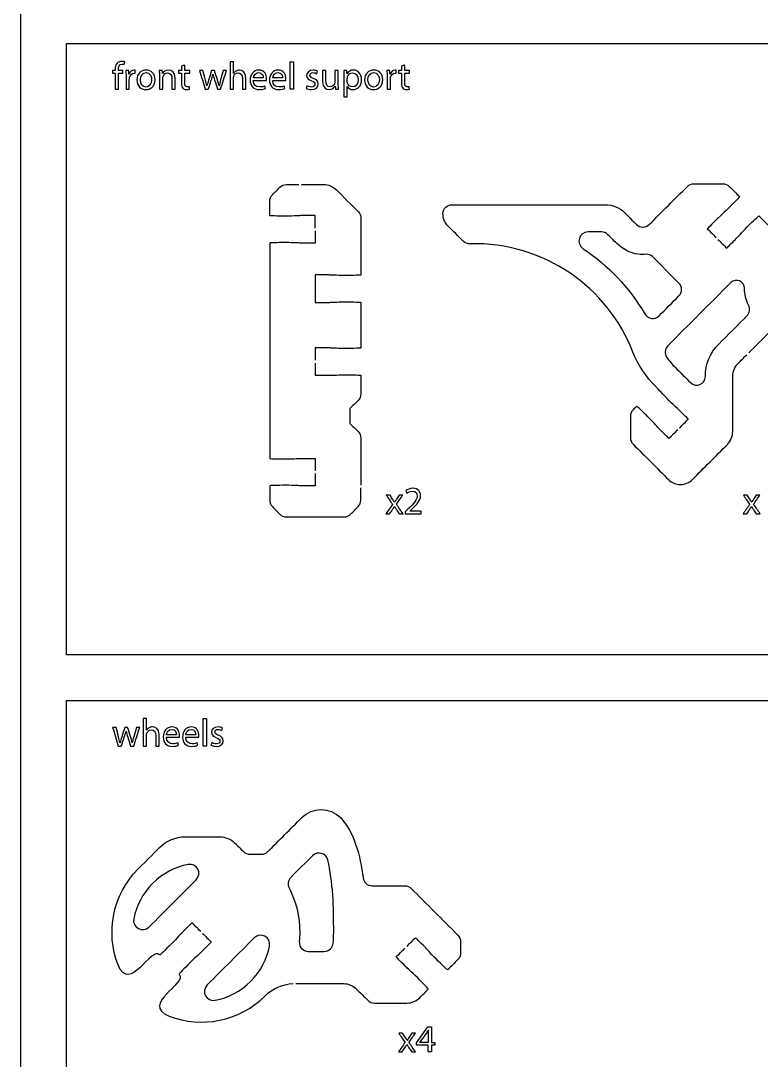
# Model space of a CAD drawing. Extents: x 0 to 375, y 150 to 450.
# Drawn here: x 0 to 81.2, y 224.3 to 338.3 of the extents above; entities that cross this region are included whole.
import ezdxf

# ---------------------------------------------------------------- set-up
doc = ezdxf.new("R2010")
doc.units = 0
doc.header["$MEASUREMENT"] = 0
doc.layers.add('DEFAULT', color=18, linetype='CONTINUOUS')

msp = doc.modelspace()

# ---------------------------------------------------------------- linework, layer by layer
at = {"layer": 'DEFAULT', "color": 116}
for points in [[(370, 150), (0, 150), (0, 450), (370, 450)], [(136.26, 268.77), (5, 268.77), (5, 335.79), (136.26, 335.79)], [(136.26, 155), (5, 155), (5, 263.77), (136.26, 263.77)]]:
    msp.add_lwpolyline(points, close=True, dxfattribs=at)
at = {"layer": 'DEFAULT', "color": 18}
for points in [[(29.55, 333.8), (29.92, 333.8), (29.92, 330.79), (29.55, 330.79)], [(20.02, 261.78), (20.39, 261.78), (20.39, 258.77), (20.02, 258.77)], [(44.71, 225.23), (44.71, 225.98), (43.43, 225.98), (43.43, 226.22), (44.66, 227.98), (45.06, 227.98), (45.06, 226.27), (45.44, 226.27), (45.44, 225.98), (45.06, 225.98), (45.06, 225.23)]]:
    msp.add_lwpolyline(points, close=True, dxfattribs=at)
for points, knots in [([(10.35, 330.79), (10.35, 331.38), (10.35, 331.97), (10.35, 332.56), (10.25, 332.56), (10.16, 332.56), (10.06, 332.56), (10.06, 332.65), (10.06, 332.75), (10.06, 332.84), (10.16, 332.84), (10.25, 332.84), (10.35, 332.84), (10.35, 332.87), (10.35, 332.91), (10.35, 332.94), (10.35, 333.23), (10.41, 333.49), (10.58, 333.65), (10.72, 333.79), (10.91, 333.84), (11.08, 333.84), (11.21, 333.84), (11.33, 333.81), (11.4, 333.78), (11.38, 333.69), (11.37, 333.59), (11.35, 333.5), (11.29, 333.52), (11.22, 333.54), (11.11, 333.54), (10.8, 333.54), (10.72, 333.26), (10.72, 332.95), (10.72, 332.91), (10.72, 332.88), (10.72, 332.84), (10.88, 332.84), (11.05, 332.84), (11.21, 332.84), (11.21, 332.75), (11.21, 332.65), (11.21, 332.56), (11.05, 332.56), (10.88, 332.56), (10.72, 332.56), (10.72, 331.97), (10.72, 331.38), (10.72, 330.79), (10.59, 330.79), (10.47, 330.79), (10.35, 330.79)], [1.044, 1.044, 1.044, 1.044, 6.045, 6.045, 6.045, 6.86, 6.86, 6.86, 7.664, 7.664, 7.664, 8.479, 8.479, 8.479, 8.755, 8.755, 8.755, 9.755, 9.755, 9.755, 10.755, 10.755, 10.755, 11.755, 11.755, 11.755, 12.58245, 12.58245, 12.58245, 13.58245, 13.58245, 13.58245, 14.58245, 14.58245, 14.58245, 14.89345, 14.89345, 14.89345, 16.29545, 16.29545, 16.29545, 17.09945, 17.09945, 17.09945, 18.50145, 18.50145, 18.50145, 23.50245, 23.50245, 23.50245, 24.54645, 24.54645, 24.54645, 24.54645]), ([(11.55, 332.2), (11.55, 332.44), (11.54, 332.65), (11.53, 332.84), (11.64, 332.84), (11.75, 332.84), (11.85, 332.84), (11.86, 332.71), (11.86, 332.57), (11.87, 332.44), (11.87, 332.44), (11.88, 332.44), (11.88, 332.44), (11.98, 332.71), (12.2, 332.89), (12.45, 332.89), (12.49, 332.89), (12.52, 332.88), (12.56, 332.87), (12.56, 332.76), (12.56, 332.64), (12.56, 332.52), (12.52, 332.53), (12.48, 332.54), (12.43, 332.54), (12.17, 332.54), (11.98, 332.34), (11.93, 332.06), (11.92, 332.01), (11.91, 331.95), (11.91, 331.88), (11.91, 331.52), (11.91, 331.16), (11.91, 330.79), (11.79, 330.79), (11.67, 330.79), (11.55, 330.79), (11.55, 331.26), (11.55, 331.73), (11.55, 332.2)], [3.994, 3.994, 3.994, 3.994, 4.994, 4.994, 4.994, 5.918, 5.918, 5.918, 7.057569, 7.057569, 7.057569, 7.105569, 7.105569, 7.105569, 8.105569, 8.105569, 8.105569, 9.105569, 9.105569, 9.105569, 10.100569, 10.100569, 10.100569, 11.100569, 11.100569, 11.100569, 12.100569, 12.100569, 12.100569, 13.100569, 13.100569, 13.100569, 16.195569, 16.195569, 16.195569, 17.238569, 17.238569, 17.238569, 21.232569, 21.232569, 21.232569, 21.232569]), ([(14.74, 331.83), (14.74, 331.08), (14.22, 330.75), (13.72, 330.75), (13.17, 330.75), (12.74, 331.15), (12.74, 331.8), (12.74, 332.49), (13.19, 332.89), (13.75, 332.89), (14.34, 332.89), (14.74, 332.46), (14.74, 331.83)], [1, 1, 1, 1, 2, 2, 2, 3, 3, 3, 4, 4, 4, 5, 5, 5, 5]), ([(15.21, 332.29), (15.21, 332.5), (15.21, 332.67), (15.19, 332.84), (15.3, 332.84), (15.41, 332.84), (15.52, 332.84), (15.53, 332.73), (15.54, 332.61), (15.55, 332.5), (15.66, 332.7), (15.89, 332.89), (16.23, 332.89), (16.51, 332.89), (16.95, 332.72), (16.95, 332.02), (16.95, 331.61), (16.95, 331.2), (16.95, 330.79), (16.83, 330.79), (16.71, 330.79), (16.58, 330.79), (16.58, 331.19), (16.58, 331.58), (16.58, 331.97), (16.58, 332.3), (16.46, 332.58), (16.11, 332.58), (15.86, 332.58), (15.67, 332.4), (15.61, 332.2), (15.59, 332.15), (15.58, 332.09), (15.58, 332.02), (15.58, 331.61), (15.58, 331.2), (15.58, 330.79), (15.46, 330.79), (15.34, 330.79), (15.21, 330.79), (15.21, 331.29), (15.21, 331.79), (15.21, 332.29)], [4.233, 4.233, 4.233, 4.233, 5.233, 5.233, 5.233, 6.169, 6.169, 6.169, 7.153875, 7.153875, 7.153875, 8.153875, 8.153875, 8.153875, 9.153875, 9.153875, 9.153875, 12.618875, 12.618875, 12.618875, 13.672875, 13.672875, 13.672875, 17.017875, 17.017875, 17.017875, 18.017875, 18.017875, 18.017875, 19.017875, 19.017875, 19.017875, 20.017875, 20.017875, 20.017875, 23.507875, 23.507875, 23.507875, 24.562875, 24.562875, 24.562875, 28.795875, 28.795875, 28.795875, 28.795875]), ([(17.99, 333.43), (17.99, 333.23), (17.99, 333.04), (17.99, 332.84), (18.17, 332.84), (18.35, 332.84), (18.53, 332.84), (18.53, 332.75), (18.53, 332.65), (18.53, 332.56), (18.35, 332.56), (18.17, 332.56), (17.99, 332.56), (17.99, 332.19), (17.99, 331.82), (17.99, 331.45), (17.99, 331.2), (18.06, 331.05), (18.27, 331.05), (18.37, 331.05), (18.44, 331.07), (18.49, 331.08), (18.49, 330.99), (18.5, 330.89), (18.5, 330.8), (18.43, 330.77), (18.32, 330.75), (18.17, 330.75), (18, 330.75), (17.86, 330.81), (17.77, 330.91), (17.67, 331.02), (17.63, 331.2), (17.63, 331.44), (17.63, 331.81), (17.63, 332.18), (17.63, 332.56), (17.52, 332.56), (17.42, 332.56), (17.31, 332.56), (17.31, 332.65), (17.31, 332.75), (17.31, 332.84), (17.42, 332.84), (17.52, 332.84), (17.63, 332.84), (17.63, 333), (17.63, 333.17), (17.63, 333.33), (17.75, 333.36), (17.87, 333.4), (17.99, 333.43)], [1.067045, 1.067045, 1.067045, 1.067045, 2.734045, 2.734045, 2.734045, 4.246045, 4.246045, 4.246045, 5.050045, 5.050045, 5.050045, 6.562045, 6.562045, 6.562045, 9.692045, 9.692045, 9.692045, 10.692045, 10.692045, 10.692045, 11.692045, 11.692045, 11.692045, 12.4845, 12.4845, 12.4845, 13.4845, 13.4845, 13.4845, 14.4845, 14.4845, 14.4845, 15.4845, 15.4845, 15.4845, 18.6505, 18.6505, 18.6505, 19.5505, 19.5505, 19.5505, 20.3545, 20.3545, 20.3545, 21.2545, 21.2545, 21.2545, 22.6465, 22.6465, 22.6465, 23.713546, 23.713546, 23.713546, 23.713546]), ([(19.99, 332.84), (20.08, 332.49), (20.17, 332.15), (20.26, 331.8), (20.32, 331.57), (20.38, 331.36), (20.41, 331.15), (20.42, 331.15), (20.42, 331.15), (20.43, 331.15), (20.47, 331.36), (20.54, 331.58), (20.61, 331.8), (20.72, 332.14), (20.83, 332.49), (20.94, 332.84), (21.05, 332.84), (21.15, 332.84), (21.26, 332.84), (21.36, 332.5), (21.47, 332.16), (21.57, 331.82), (21.65, 331.57), (21.71, 331.36), (21.75, 331.15), (21.76, 331.15), (21.76, 331.15), (21.77, 331.15), (21.8, 331.36), (21.86, 331.57), (21.92, 331.81), (22.02, 332.16), (22.12, 332.5), (22.22, 332.84), (22.34, 332.84), (22.46, 332.84), (22.58, 332.84), (22.36, 332.16), (22.14, 331.48), (21.92, 330.79), (21.81, 330.79), (21.7, 330.79), (21.59, 330.79), (21.48, 331.12), (21.38, 331.44), (21.27, 331.77), (21.2, 332), (21.14, 332.2), (21.08, 332.44), (21.03, 332.2), (20.97, 331.99), (20.9, 331.77), (20.79, 331.44), (20.68, 331.12), (20.57, 330.79), (20.45, 330.79), (20.34, 330.79), (20.23, 330.79), (20.02, 331.48), (19.82, 332.16), (19.61, 332.84), (19.74, 332.84), (19.86, 332.84), (19.99, 332.84)], [0, 0, 0, 0, 3.048331, 3.048331, 3.048331, 4.048331, 4.048331, 4.048331, 4.084331, 4.084331, 4.084331, 5.084331, 5.084331, 5.084331, 8.194339, 8.194339, 8.194339, 9.081339, 9.081339, 9.081339, 12.119695, 12.119695, 12.119695, 13.119695, 13.119695, 13.119695, 13.154695, 13.154695, 13.154695, 14.154695, 14.154695, 14.154695, 17.184048, 17.184048, 17.184048, 18.228048, 18.228048, 18.228048, 24.327425, 24.327425, 24.327425, 25.287425, 25.287425, 25.287425, 28.196624, 28.196624, 28.196624, 29.220624, 29.220624, 29.220624, 30.220624, 30.220624, 30.220624, 33.133751, 33.133751, 33.133751, 34.093751, 34.093751, 34.093751, 40.157085, 40.157085, 40.157085, 41.236085, 41.236085, 41.236085, 41.236085]), ([(22.96, 333.8), (23.08, 333.8), (23.21, 333.8), (23.33, 333.8), (23.33, 333.37), (23.33, 332.95), (23.34, 332.52), (23.4, 332.63), (23.49, 332.72), (23.61, 332.78), (23.72, 332.84), (23.85, 332.89), (23.99, 332.89), (24.26, 332.89), (24.7, 332.72), (24.7, 332.01), (24.7, 331.61), (24.7, 331.2), (24.7, 330.79), (24.58, 330.79), (24.45, 330.79), (24.33, 330.79), (24.33, 331.18), (24.33, 331.58), (24.33, 331.97), (24.33, 332.3), (24.21, 332.58), (23.85, 332.58), (23.61, 332.58), (23.42, 332.41), (23.36, 332.21), (23.33, 332.16), (23.33, 332.1), (23.33, 332.03), (23.33, 331.62), (23.33, 331.2), (23.33, 330.79), (23.21, 330.79), (23.08, 330.79), (22.96, 330.79), (22.96, 331.79), (22.96, 332.8), (22.96, 333.8)], [8.516, 8.516, 8.516, 8.516, 9.571, 9.571, 9.571, 13.217, 13.217, 13.217, 14.217, 14.217, 14.217, 15.217, 15.217, 15.217, 16.217, 16.217, 16.217, 19.671, 19.671, 19.671, 20.725, 20.725, 20.725, 24.059, 24.059, 24.059, 25.059, 25.059, 25.059, 26.059, 26.059, 26.059, 27.059, 27.059, 27.059, 30.561, 30.561, 30.561, 31.616, 31.616, 31.616, 40.132, 40.132, 40.132, 40.132]), ([(25.51, 331.75), (25.52, 331.25), (25.84, 331.04), (26.22, 331.04), (26.48, 331.04), (26.64, 331.08), (26.78, 331.14), (26.81, 331.05), (26.83, 330.97), (26.85, 330.88), (26.72, 330.82), (26.49, 330.75), (26.17, 330.75), (25.54, 330.75), (25.16, 331.17), (25.16, 331.78), (25.16, 332.4), (25.52, 332.89), (26.12, 332.89), (26.79, 332.89), (26.97, 332.3), (26.97, 331.92), (26.97, 331.85), (26.96, 331.79), (26.95, 331.75), (26.47, 331.75), (25.99, 331.75), (25.51, 331.75)], [4.078, 4.078, 4.078, 4.078, 5.078, 5.078, 5.078, 6.078, 6.078, 6.078, 6.85416, 6.85416, 6.85416, 7.85416, 7.85416, 7.85416, 8.85416, 8.85416, 8.85416, 9.85416, 9.85416, 9.85416, 10.85416, 10.85416, 10.85416, 11.85416, 11.85416, 11.85416, 15.93216, 15.93216, 15.93216, 15.93216]), ([(27.64, 331.75), (27.64, 331.25), (27.97, 331.04), (28.34, 331.04), (28.6, 331.04), (28.77, 331.08), (28.91, 331.14), (28.93, 331.05), (28.95, 330.97), (28.97, 330.88), (28.84, 330.82), (28.61, 330.75), (28.29, 330.75), (27.66, 330.75), (27.28, 331.17), (27.28, 331.78), (27.28, 332.4), (27.64, 332.89), (28.24, 332.89), (28.91, 332.89), (29.09, 332.3), (29.09, 331.92), (29.09, 331.85), (29.08, 331.79), (29.07, 331.75), (28.59, 331.75), (28.11, 331.75), (27.64, 331.75)], [4.078, 4.078, 4.078, 4.078, 5.078, 5.078, 5.078, 6.078, 6.078, 6.078, 6.85416, 6.85416, 6.85416, 7.85416, 7.85416, 7.85416, 8.85416, 8.85416, 8.85416, 9.85416, 9.85416, 9.85416, 10.85416, 10.85416, 10.85416, 11.85416, 11.85416, 11.85416, 15.93216, 15.93216, 15.93216, 15.93216]), ([(31.39, 331.17), (31.5, 331.1), (31.7, 331.03), (31.89, 331.03), (32.16, 331.03), (32.28, 331.16), (32.28, 331.33), (32.28, 331.51), (32.18, 331.61), (31.9, 331.71), (31.53, 331.84), (31.36, 332.04), (31.36, 332.29), (31.36, 332.62), (31.63, 332.89), (32.07, 332.89), (32.28, 332.89), (32.46, 332.83), (32.57, 332.76), (32.54, 332.67), (32.51, 332.58), (32.48, 332.49), (32.4, 332.54), (32.25, 332.61), (32.06, 332.61), (31.84, 332.61), (31.72, 332.48), (31.72, 332.33), (31.72, 332.16), (31.84, 332.08), (32.11, 331.98), (32.46, 331.85), (32.64, 331.67), (32.64, 331.36), (32.64, 331), (32.36, 330.75), (31.88, 330.75), (31.65, 330.75), (31.45, 330.81), (31.3, 330.89), (31.33, 330.98), (31.36, 331.08), (31.39, 331.17)], [0.846234, 0.846234, 0.846234, 0.846234, 1.846234, 1.846234, 1.846234, 2.846234, 2.846234, 2.846234, 3.846234, 3.846234, 3.846234, 4.846234, 4.846234, 4.846234, 5.846234, 5.846234, 5.846234, 6.846234, 6.846234, 6.846234, 7.658342, 7.658342, 7.658342, 8.658342, 8.658342, 8.658342, 9.658342, 9.658342, 9.658342, 10.658342, 10.658342, 10.658342, 11.658342, 11.658342, 11.658342, 12.658342, 12.658342, 12.658342, 13.658342, 13.658342, 13.658342, 14.504576, 14.504576, 14.504576, 14.504576]), ([(34.84, 331.35), (34.84, 331.14), (34.84, 330.95), (34.85, 330.79), (34.74, 330.79), (34.63, 330.79), (34.52, 330.79), (34.52, 330.9), (34.51, 331.02), (34.49, 331.13), (34.4, 330.96), (34.18, 330.75), (33.82, 330.75), (33.49, 330.75), (33.11, 330.92), (33.11, 331.64), (33.11, 332.04), (33.11, 332.44), (33.11, 332.84), (33.23, 332.84), (33.36, 332.84), (33.48, 332.84), (33.48, 332.46), (33.48, 332.08), (33.48, 331.71), (33.48, 331.32), (33.6, 331.05), (33.94, 331.05), (34.19, 331.05), (34.36, 331.23), (34.43, 331.39), (34.45, 331.45), (34.46, 331.52), (34.46, 331.58), (34.46, 332), (34.46, 332.42), (34.46, 332.84), (34.59, 332.84), (34.71, 332.84), (34.84, 332.84), (34.84, 332.34), (34.84, 331.85), (34.84, 331.35)], [4.222, 4.222, 4.222, 4.222, 5.222, 5.222, 5.222, 6.158, 6.158, 6.158, 7.130899, 7.130899, 7.130899, 8.130899, 8.130899, 8.130899, 9.130899, 9.130899, 9.130899, 12.524899, 12.524899, 12.524899, 13.579899, 13.579899, 13.579899, 16.793899, 16.793899, 16.793899, 17.793899, 17.793899, 17.793899, 18.793899, 18.793899, 18.793899, 19.793899, 19.793899, 19.793899, 23.355899, 23.355899, 23.355899, 24.410899, 24.410899, 24.410899, 28.632899, 28.632899, 28.632899, 28.632899]), ([(35.45, 332.17), (35.45, 332.43), (35.45, 332.65), (35.44, 332.84), (35.55, 332.84), (35.66, 332.84), (35.77, 332.84), (35.78, 332.72), (35.78, 332.61), (35.8, 332.49), (35.95, 332.74), (36.19, 332.89), (36.53, 332.89), (37.02, 332.89), (37.39, 332.47), (37.39, 331.85), (37.39, 331.11), (36.94, 330.75), (36.46, 330.75), (36.19, 330.75), (35.95, 330.86), (35.82, 331.07), (35.82, 330.7), (35.82, 330.33), (35.82, 329.96), (35.7, 329.96), (35.58, 329.96), (35.45, 329.96), (35.45, 330.69), (35.45, 331.43), (35.45, 332.17)], [6.285, 6.285, 6.285, 6.285, 7.285, 7.285, 7.285, 8.233, 8.233, 8.233, 9.253157, 9.253157, 9.253157, 10.253157, 10.253157, 10.253157, 11.253157, 11.253157, 11.253157, 12.253157, 12.253157, 12.253157, 13.277157, 13.277157, 13.277157, 16.431157, 16.431157, 16.431157, 17.474157, 17.474157, 17.474157, 23.759157, 23.759157, 23.759157, 23.759157]), ([(39.72, 331.83), (39.72, 331.08), (39.19, 330.75), (38.7, 330.75), (38.14, 330.75), (37.72, 331.15), (37.72, 331.8), (37.72, 332.49), (38.16, 332.89), (38.73, 332.89), (39.32, 332.89), (39.72, 332.46), (39.72, 331.83)], [1, 1, 1, 1, 2, 2, 2, 3, 3, 3, 4, 4, 4, 5, 5, 5, 5]), ([(40.19, 332.2), (40.19, 332.44), (40.18, 332.65), (40.17, 332.84), (40.28, 332.84), (40.39, 332.84), (40.5, 332.84), (40.5, 332.71), (40.5, 332.57), (40.51, 332.44), (40.51, 332.44), (40.52, 332.44), (40.53, 332.44), (40.62, 332.71), (40.84, 332.89), (41.09, 332.89), (41.13, 332.89), (41.16, 332.88), (41.2, 332.87), (41.2, 332.76), (41.2, 332.64), (41.2, 332.52), (41.16, 332.53), (41.12, 332.54), (41.07, 332.54), (40.81, 332.54), (40.62, 332.34), (40.57, 332.06), (40.56, 332.01), (40.56, 331.95), (40.56, 331.88), (40.56, 331.52), (40.56, 331.16), (40.56, 330.79), (40.43, 330.79), (40.31, 330.79), (40.19, 330.79), (40.19, 331.26), (40.19, 331.73), (40.19, 332.2)], [3.994, 3.994, 3.994, 3.994, 4.994, 4.994, 4.994, 5.918, 5.918, 5.918, 7.057569, 7.057569, 7.057569, 7.105569, 7.105569, 7.105569, 8.105569, 8.105569, 8.105569, 9.105569, 9.105569, 9.105569, 10.100569, 10.100569, 10.100569, 11.100569, 11.100569, 11.100569, 12.100569, 12.100569, 12.100569, 13.100569, 13.100569, 13.100569, 16.195569, 16.195569, 16.195569, 17.238569, 17.238569, 17.238569, 21.232569, 21.232569, 21.232569, 21.232569]), ([(42.12, 333.43), (42.12, 333.23), (42.12, 333.04), (42.12, 332.84), (42.3, 332.84), (42.48, 332.84), (42.65, 332.84), (42.65, 332.75), (42.65, 332.65), (42.65, 332.56), (42.48, 332.56), (42.3, 332.56), (42.12, 332.56), (42.12, 332.19), (42.12, 331.82), (42.12, 331.45), (42.12, 331.2), (42.19, 331.05), (42.4, 331.05), (42.5, 331.05), (42.57, 331.07), (42.62, 331.08), (42.62, 330.99), (42.63, 330.89), (42.63, 330.8), (42.56, 330.77), (42.45, 330.75), (42.3, 330.75), (42.13, 330.75), (41.99, 330.81), (41.9, 330.91), (41.8, 331.02), (41.76, 331.2), (41.76, 331.44), (41.76, 331.81), (41.76, 332.18), (41.76, 332.56), (41.65, 332.56), (41.55, 332.56), (41.44, 332.56), (41.44, 332.65), (41.44, 332.75), (41.44, 332.84), (41.55, 332.84), (41.65, 332.84), (41.76, 332.84), (41.76, 333), (41.76, 333.17), (41.76, 333.33), (41.88, 333.36), (42, 333.4), (42.12, 333.43)], [1.067045, 1.067045, 1.067045, 1.067045, 2.734045, 2.734045, 2.734045, 4.246045, 4.246045, 4.246045, 5.050045, 5.050045, 5.050045, 6.562045, 6.562045, 6.562045, 9.692045, 9.692045, 9.692045, 10.692045, 10.692045, 10.692045, 11.692045, 11.692045, 11.692045, 12.4845, 12.4845, 12.4845, 13.4845, 13.4845, 13.4845, 14.4845, 14.4845, 14.4845, 15.4845, 15.4845, 15.4845, 18.6505, 18.6505, 18.6505, 19.5505, 19.5505, 19.5505, 20.3545, 20.3545, 20.3545, 21.2545, 21.2545, 21.2545, 22.6465, 22.6465, 22.6465, 23.713546, 23.713546, 23.713546, 23.713546]), ([(13.12, 331.81), (13.12, 331.36), (13.37, 331.03), (13.74, 331.03), (14.09, 331.03), (14.36, 331.36), (14.36, 331.82), (14.36, 332.17), (14.19, 332.61), (13.75, 332.61), (13.31, 332.61), (13.12, 332.2), (13.12, 331.81)], [0, 0, 0, 0, 1, 1, 1, 2, 2, 2, 3, 3, 3, 4, 4, 4, 4]), ([(26.61, 332.02), (26.61, 332.25), (26.51, 332.62), (26.09, 332.62), (25.71, 332.62), (25.55, 332.27), (25.52, 332.02), (25.88, 332.02), (26.24, 332.02), (26.61, 332.02)], [3.082, 3.082, 3.082, 3.082, 4.082, 4.082, 4.082, 5.082, 5.082, 5.082, 8.164, 8.164, 8.164, 8.164]), ([(28.73, 332.02), (28.73, 332.25), (28.63, 332.62), (28.21, 332.62), (27.83, 332.62), (27.67, 332.27), (27.64, 332.02), (28, 332.02), (28.36, 332.02), (28.73, 332.02)], [3.082, 3.082, 3.082, 3.082, 4.082, 4.082, 4.082, 5.082, 5.082, 5.082, 8.164, 8.164, 8.164, 8.164]), ([(35.82, 331.63), (35.82, 331.57), (35.83, 331.52), (35.84, 331.47), (35.91, 331.22), (36.13, 331.04), (36.4, 331.04), (36.79, 331.04), (37.02, 331.36), (37.02, 331.83), (37.02, 332.24), (36.8, 332.59), (36.41, 332.59), (36.16, 332.59), (35.92, 332.41), (35.85, 332.13), (35.84, 332.08), (35.82, 332.03), (35.82, 331.98), (35.82, 331.86), (35.82, 331.74), (35.82, 331.63)], [0.996, 0.996, 0.996, 0.996, 1.996, 1.996, 1.996, 2.996, 2.996, 2.996, 3.996, 3.996, 3.996, 4.996, 4.996, 4.996, 5.996, 5.996, 5.996, 6.996, 6.996, 6.996, 7.992, 7.992, 7.992, 7.992]), ([(38.09, 331.81), (38.09, 331.36), (38.35, 331.03), (38.71, 331.03), (39.07, 331.03), (39.34, 331.36), (39.34, 331.82), (39.34, 332.17), (39.16, 332.61), (38.72, 332.61), (38.28, 332.61), (38.09, 332.2), (38.09, 331.81)], [0, 0, 0, 0, 1, 1, 1, 2, 2, 2, 3, 3, 3, 4, 4, 4, 4]), ([(40.51, 286.28), (40.61, 286.13), (40.7, 285.98), (40.8, 285.84), (40.88, 285.72), (40.94, 285.62), (41.01, 285.5), (41.01, 285.5), (41.02, 285.5), (41.02, 285.5), (41.09, 285.63), (41.16, 285.73), (41.22, 285.84), (41.32, 285.99), (41.42, 286.13), (41.51, 286.28), (41.65, 286.28), (41.78, 286.28), (41.91, 286.28), (41.68, 285.95), (41.45, 285.62), (41.22, 285.29), (41.46, 284.93), (41.7, 284.58), (41.94, 284.23), (41.79, 284.23), (41.65, 284.23), (41.51, 284.23), (41.41, 284.38), (41.31, 284.54), (41.21, 284.69), (41.13, 284.81), (41.06, 284.92), (40.98, 285.05), (40.92, 284.92), (40.84, 284.81), (40.77, 284.69), (40.67, 284.54), (40.57, 284.38), (40.47, 284.23), (40.34, 284.23), (40.2, 284.23), (40.06, 284.23), (40.3, 284.58), (40.55, 284.93), (40.79, 285.27), (40.56, 285.61), (40.33, 285.94), (40.1, 286.28), (40.23, 286.28), (40.37, 286.28), (40.51, 286.28)], [0, 0, 0, 0, 1.496308, 1.496308, 1.496308, 2.496308, 2.496308, 2.496308, 2.532308, 2.532308, 2.532308, 3.532308, 3.532308, 3.532308, 5.012538, 5.012538, 5.012538, 6.150538, 6.150538, 6.150538, 9.58363, 9.58363, 9.58363, 13.210133, 13.210133, 13.210133, 14.409133, 14.409133, 14.409133, 15.970148, 15.970148, 15.970148, 16.993148, 16.993148, 16.993148, 17.993148, 17.993148, 17.993148, 19.546566, 19.546566, 19.546566, 20.710566, 20.710566, 20.710566, 24.321014, 24.321014, 24.321014, 27.777321, 27.777321, 27.777321, 28.952321, 28.952321, 28.952321, 28.952321]), ([(42.18, 284.23), (42.18, 284.31), (42.18, 284.38), (42.18, 284.46), (42.28, 284.55), (42.37, 284.65), (42.47, 284.74), (43.17, 285.41), (43.49, 285.77), (43.49, 286.18), (43.49, 286.46), (43.36, 286.72), (42.95, 286.72), (42.7, 286.72), (42.49, 286.59), (42.36, 286.48), (42.32, 286.57), (42.28, 286.66), (42.25, 286.75), (42.44, 286.91), (42.71, 287.03), (43.02, 287.03), (43.62, 287.03), (43.87, 286.62), (43.87, 286.23), (43.87, 285.72), (43.5, 285.31), (42.92, 284.75), (42.84, 284.68), (42.77, 284.61), (42.7, 284.54), (43.11, 284.54), (43.52, 284.54), (43.93, 284.54), (43.93, 284.44), (43.93, 284.33), (43.93, 284.23), (43.35, 284.23), (42.76, 284.23), (42.18, 284.23)], [4.977, 4.977, 4.977, 4.977, 5.624, 5.624, 5.624, 6.777406, 6.777406, 6.777406, 7.777406, 7.777406, 7.777406, 8.777406, 8.777406, 8.777406, 9.777406, 9.777406, 9.777406, 10.592847, 10.592847, 10.592847, 11.592847, 11.592847, 11.592847, 12.592847, 12.592847, 12.592847, 13.592847, 13.592847, 13.592847, 14.466054, 14.466054, 14.466054, 17.968054, 17.968054, 17.968054, 18.843054, 18.843054, 18.843054, 23.820054, 23.820054, 23.820054, 23.820054]), ([(79.69, 286.28), (79.79, 286.13), (79.88, 285.98), (79.98, 285.84), (80.06, 285.72), (80.12, 285.62), (80.19, 285.5), (80.19, 285.5), (80.2, 285.5), (80.2, 285.5), (80.27, 285.63), (80.34, 285.73), (80.41, 285.84), (80.5, 285.99), (80.6, 286.13), (80.69, 286.28), (80.83, 286.28), (80.96, 286.28), (81.09, 286.28), (80.86, 285.95), (80.63, 285.62), (80.4, 285.29), (80.64, 284.93), (80.88, 284.58), (81.12, 284.23), (80.98, 284.23), (80.83, 284.23), (80.69, 284.23), (80.59, 284.38), (80.49, 284.54), (80.39, 284.69), (80.31, 284.81), (80.24, 284.92), (80.16, 285.05), (80.1, 284.92), (80.02, 284.81), (79.95, 284.69), (79.85, 284.54), (79.75, 284.38), (79.65, 284.23), (79.52, 284.23), (79.38, 284.23), (79.24, 284.23), (79.48, 284.58), (79.73, 284.93), (79.97, 285.27), (79.74, 285.61), (79.51, 285.94), (79.28, 286.28), (79.41, 286.28), (79.55, 286.28), (79.69, 286.28)], [0, 0, 0, 0, 1.496308, 1.496308, 1.496308, 2.496308, 2.496308, 2.496308, 2.532308, 2.532308, 2.532308, 3.532308, 3.532308, 3.532308, 5.012538, 5.012538, 5.012538, 6.150538, 6.150538, 6.150538, 9.58363, 9.58363, 9.58363, 13.210133, 13.210133, 13.210133, 14.409133, 14.409133, 14.409133, 15.970148, 15.970148, 15.970148, 16.993148, 16.993148, 16.993148, 17.993148, 17.993148, 17.993148, 19.546566, 19.546566, 19.546566, 20.710566, 20.710566, 20.710566, 24.321014, 24.321014, 24.321014, 27.777321, 27.777321, 27.777321, 28.952321, 28.952321, 28.952321, 28.952321]), ([(13.42, 261.78), (13.55, 261.78), (13.67, 261.78), (13.8, 261.78), (13.8, 261.35), (13.8, 260.93), (13.81, 260.5), (13.86, 260.61), (13.96, 260.7), (14.07, 260.76), (14.18, 260.83), (14.31, 260.87), (14.45, 260.87), (14.73, 260.87), (15.17, 260.7), (15.17, 259.99), (15.17, 259.59), (15.17, 259.18), (15.17, 258.77), (15.04, 258.77), (14.92, 258.77), (14.8, 258.77), (14.8, 259.17), (14.8, 259.56), (14.8, 259.95), (14.8, 260.28), (14.67, 260.56), (14.32, 260.56), (14.08, 260.56), (13.89, 260.39), (13.82, 260.19), (13.8, 260.14), (13.8, 260.08), (13.8, 260.01), (13.8, 259.6), (13.8, 259.18), (13.8, 258.77), (13.67, 258.77), (13.55, 258.77), (13.42, 258.77), (13.42, 259.77), (13.42, 260.78), (13.42, 261.78)], [8.516, 8.516, 8.516, 8.516, 9.571, 9.571, 9.571, 13.217, 13.217, 13.217, 14.217, 14.217, 14.217, 15.217, 15.217, 15.217, 16.217, 16.217, 16.217, 19.671, 19.671, 19.671, 20.725, 20.725, 20.725, 24.059, 24.059, 24.059, 25.059, 25.059, 25.059, 26.059, 26.059, 26.059, 27.059, 27.059, 27.059, 30.561, 30.561, 30.561, 31.616, 31.616, 31.616, 40.132, 40.132, 40.132, 40.132]), ([(10.46, 260.82), (10.55, 260.47), (10.64, 260.13), (10.73, 259.78), (10.79, 259.55), (10.84, 259.34), (10.88, 259.13), (10.88, 259.13), (10.89, 259.13), (10.89, 259.13), (10.94, 259.34), (11.01, 259.56), (11.07, 259.78), (11.19, 260.12), (11.3, 260.47), (11.41, 260.82), (11.51, 260.82), (11.62, 260.82), (11.72, 260.82), (11.83, 260.48), (11.93, 260.14), (12.04, 259.8), (12.12, 259.55), (12.17, 259.34), (12.22, 259.13), (12.23, 259.13), (12.23, 259.13), (12.23, 259.13), (12.27, 259.34), (12.32, 259.55), (12.39, 259.79), (12.49, 260.14), (12.59, 260.48), (12.68, 260.82), (12.81, 260.82), (12.93, 260.82), (13.05, 260.82), (12.83, 260.14), (12.61, 259.46), (12.39, 258.77), (12.28, 258.77), (12.16, 258.77), (12.05, 258.77), (11.95, 259.1), (11.84, 259.42), (11.74, 259.75), (11.67, 259.98), (11.61, 260.18), (11.55, 260.42), (11.5, 260.18), (11.43, 259.97), (11.36, 259.75), (11.25, 259.42), (11.14, 259.1), (11.03, 258.77), (10.92, 258.77), (10.81, 258.77), (10.69, 258.77), (10.49, 259.46), (10.28, 260.14), (10.08, 260.82), (10.2, 260.82), (10.33, 260.82), (10.46, 260.82)], [0, 0, 0, 0, 3.048331, 3.048331, 3.048331, 4.048331, 4.048331, 4.048331, 4.084331, 4.084331, 4.084331, 5.084331, 5.084331, 5.084331, 8.194339, 8.194339, 8.194339, 9.081339, 9.081339, 9.081339, 12.119695, 12.119695, 12.119695, 13.119695, 13.119695, 13.119695, 13.154695, 13.154695, 13.154695, 14.154695, 14.154695, 14.154695, 17.184048, 17.184048, 17.184048, 18.227048, 18.227048, 18.227048, 24.326119, 24.326119, 24.326119, 25.286119, 25.286119, 25.286119, 28.195317, 28.195317, 28.195317, 29.219317, 29.219317, 29.219317, 30.219317, 30.219317, 30.219317, 33.132444, 33.132444, 33.132444, 34.092444, 34.092444, 34.092444, 40.155778, 40.155778, 40.155778, 41.234778, 41.234778, 41.234778, 41.234778]), ([(15.98, 259.73), (15.99, 259.23), (16.31, 259.02), (16.68, 259.02), (16.95, 259.02), (17.11, 259.06), (17.25, 259.12), (17.27, 259.04), (17.29, 258.95), (17.31, 258.86), (17.18, 258.8), (16.96, 258.73), (16.63, 258.73), (16, 258.73), (15.63, 259.15), (15.63, 259.76), (15.63, 260.38), (15.99, 260.87), (16.59, 260.87), (17.26, 260.87), (17.43, 260.28), (17.43, 259.9), (17.43, 259.83), (17.42, 259.77), (17.42, 259.73), (16.94, 259.73), (16.46, 259.73), (15.98, 259.73)], [4.078, 4.078, 4.078, 4.078, 5.078, 5.078, 5.078, 6.078, 6.078, 6.078, 6.85416, 6.85416, 6.85416, 7.85416, 7.85416, 7.85416, 8.85416, 8.85416, 8.85416, 9.85416, 9.85416, 9.85416, 10.85416, 10.85416, 10.85416, 11.85416, 11.85416, 11.85416, 15.93216, 15.93216, 15.93216, 15.93216]), ([(17.07, 260), (17.08, 260.23), (16.98, 260.6), (16.56, 260.6), (16.18, 260.6), (16.02, 260.25), (15.99, 260), (16.35, 260), (16.71, 260), (17.07, 260)], [3.082, 3.082, 3.082, 3.082, 4.082, 4.082, 4.082, 5.082, 5.082, 5.082, 8.164, 8.164, 8.164, 8.164]), ([(18.1, 259.73), (18.11, 259.23), (18.43, 259.02), (18.8, 259.02), (19.07, 259.02), (19.23, 259.06), (19.37, 259.12), (19.39, 259.04), (19.41, 258.95), (19.44, 258.86), (19.3, 258.8), (19.08, 258.73), (18.75, 258.73), (18.12, 258.73), (17.75, 259.15), (17.75, 259.76), (17.75, 260.38), (18.11, 260.87), (18.71, 260.87), (19.38, 260.87), (19.55, 260.28), (19.55, 259.9), (19.55, 259.83), (19.55, 259.77), (19.54, 259.73), (19.06, 259.73), (18.58, 259.73), (18.1, 259.73)], [4.078, 4.078, 4.078, 4.078, 5.078, 5.078, 5.078, 6.078, 6.078, 6.078, 6.85416, 6.85416, 6.85416, 7.85416, 7.85416, 7.85416, 8.85416, 8.85416, 8.85416, 9.85416, 9.85416, 9.85416, 10.85416, 10.85416, 10.85416, 11.85416, 11.85416, 11.85416, 15.93216, 15.93216, 15.93216, 15.93216]), ([(19.19, 260), (19.2, 260.23), (19.1, 260.6), (18.68, 260.6), (18.3, 260.6), (18.14, 260.25), (18.11, 260), (18.47, 260), (18.83, 260), (19.19, 260)], [3.082, 3.082, 3.082, 3.082, 4.082, 4.082, 4.082, 5.082, 5.082, 5.082, 8.164, 8.164, 8.164, 8.164]), ([(20.96, 259.15), (21.07, 259.08), (21.27, 259.01), (21.46, 259.01), (21.73, 259.01), (21.85, 259.14), (21.85, 259.31), (21.85, 259.49), (21.75, 259.59), (21.47, 259.69), (21.1, 259.82), (20.93, 260.02), (20.93, 260.27), (20.93, 260.6), (21.2, 260.87), (21.64, 260.87), (21.84, 260.87), (22.03, 260.81), (22.14, 260.74), (22.11, 260.65), (22.08, 260.56), (22.05, 260.47), (21.97, 260.52), (21.82, 260.59), (21.63, 260.59), (21.41, 260.59), (21.29, 260.46), (21.29, 260.31), (21.29, 260.14), (21.41, 260.06), (21.67, 259.96), (22.03, 259.83), (22.21, 259.65), (22.21, 259.34), (22.21, 258.98), (21.93, 258.73), (21.45, 258.73), (21.22, 258.73), (21.02, 258.79), (20.87, 258.87), (20.9, 258.96), (20.93, 259.06), (20.96, 259.15)], [0.846234, 0.846234, 0.846234, 0.846234, 1.846234, 1.846234, 1.846234, 2.846234, 2.846234, 2.846234, 3.846234, 3.846234, 3.846234, 4.846234, 4.846234, 4.846234, 5.846234, 5.846234, 5.846234, 6.846234, 6.846234, 6.846234, 7.658342, 7.658342, 7.658342, 8.658342, 8.658342, 8.658342, 9.658342, 9.658342, 9.658342, 10.658342, 10.658342, 10.658342, 11.658342, 11.658342, 11.658342, 12.658342, 12.658342, 12.658342, 13.658342, 13.658342, 13.658342, 14.504576, 14.504576, 14.504576, 14.504576]), ([(41.89, 227.28), (41.98, 227.13), (42.08, 226.98), (42.18, 226.84), (42.26, 226.72), (42.32, 226.62), (42.39, 226.5), (42.39, 226.5), (42.39, 226.5), (42.4, 226.5), (42.47, 226.62), (42.53, 226.73), (42.6, 226.84), (42.7, 226.99), (42.79, 227.13), (42.89, 227.28), (43.02, 227.28), (43.16, 227.28), (43.29, 227.28), (43.06, 226.95), (42.83, 226.62), (42.59, 226.29), (42.83, 225.93), (43.07, 225.58), (43.31, 225.23), (43.17, 225.23), (43.03, 225.23), (42.89, 225.23), (42.79, 225.38), (42.69, 225.54), (42.59, 225.69), (42.51, 225.81), (42.44, 225.92), (42.36, 226.04), (42.29, 225.92), (42.22, 225.81), (42.14, 225.69), (42.05, 225.54), (41.95, 225.38), (41.85, 225.23), (41.71, 225.23), (41.58, 225.23), (41.44, 225.23), (41.68, 225.58), (41.92, 225.92), (42.17, 226.27), (41.93, 226.61), (41.7, 226.94), (41.47, 227.28), (41.61, 227.28), (41.75, 227.28), (41.89, 227.28)], [1.175, 1.175, 1.175, 1.175, 2.671308, 2.671308, 2.671308, 3.671308, 3.671308, 3.671308, 3.707308, 3.707308, 3.707308, 4.707308, 4.707308, 4.707308, 6.187538, 6.187538, 6.187538, 7.325538, 7.325538, 7.325538, 10.75863, 10.75863, 10.75863, 14.385133, 14.385133, 14.385133, 15.584133, 15.584133, 15.584133, 17.14431, 17.14431, 17.14431, 18.16731, 18.16731, 18.16731, 19.16731, 19.16731, 19.16731, 20.719886, 20.719886, 20.719886, 21.883886, 21.883886, 21.883886, 25.494335, 25.494335, 25.494335, 28.950641, 28.950641, 28.950641, 30.125641, 30.125641, 30.125641, 30.125641]), ([(44.71, 226.27), (44.71, 226.57), (44.71, 226.88), (44.71, 227.19), (44.71, 227.33), (44.71, 227.47), (44.72, 227.62), (44.71, 227.62), (44.71, 227.62), (44.71, 227.62), (44.62, 227.46), (44.55, 227.34), (44.48, 227.21), (44.25, 226.9), (44.03, 226.59), (43.8, 226.27), (44.1, 226.27), (44.41, 226.27), (44.71, 226.27)], [2.555, 2.555, 2.555, 2.555, 5.157, 5.157, 5.157, 6.157, 6.157, 6.157, 6.193, 6.193, 6.193, 7.193, 7.193, 7.193, 10.483231, 10.483231, 10.483231, 13.038231, 13.038231, 13.038231, 13.038231])]:
    msp.add_open_spline(points, degree=3, knots=knots, dxfattribs=at)
at = {"layer": 'DEFAULT', "color": 1}
for points, knots in [([(32.31, 315.57), (32.31, 316.02), (32.31, 316.47), (32.31, 316.93), (31.81, 316.93), (31.31, 316.93), (30.81, 316.93), (30.6, 316.93), (30.03, 316.88), (29.06, 316.88), (28.09, 316.88), (27.31, 316.9), (27.31, 316.93), (27.31, 317.45), (27.31, 317.98), (27.31, 318.51), (27.31, 318.77), (27.41, 319.03), (27.6, 319.21), (27.88, 319.49), (28.15, 319.77), (28.43, 320.04), (28.62, 320.23), (28.87, 320.34), (29.14, 320.34), (29.59, 320.34), (30.04, 320.34), (30.49, 320.34)], [0, 0, 0, 0, 3.83, 3.83, 3.83, 8.08, 8.08, 8.08, 9.08, 9.08, 9.08, 10.08, 10.08, 10.08, 14.57, 14.57, 14.57, 15.57, 15.57, 15.57, 18.886338, 18.886338, 18.886338, 19.886338, 19.886338, 19.886338, 23.716338, 23.716338, 23.716338, 23.716338]), ([(30.79, 320.34), (31.6, 320.34), (32.41, 320.34), (33.22, 320.34), (33.75, 320.34), (34.26, 320.13), (34.63, 319.75), (35.43, 318.96), (36.22, 318.16), (37.02, 317.37), (37.21, 317.18), (37.31, 316.93), (37.31, 316.66), (37.31, 314.58), (37.31, 312.5), (37.31, 310.42), (37.31, 310.4), (36.53, 310.37), (35.56, 310.37), (34.59, 310.37), (34.02, 310.42), (33.81, 310.42), (33.31, 310.42), (32.81, 310.42), (32.31, 310.42), (32.31, 309.42), (32.31, 308.42), (32.31, 307.42), (32.81, 307.42), (33.31, 307.42), (33.81, 307.42), (34.02, 307.42), (34.59, 307.47), (35.56, 307.47), (36.53, 307.47), (37.31, 307.45), (37.31, 307.42), (37.31, 305.75), (37.31, 304.09), (37.31, 302.42), (37.31, 302.39), (36.53, 302.37), (35.56, 302.37), (34.59, 302.37), (34.02, 302.42), (33.81, 302.42), (33.31, 302.42), (32.81, 302.42), (32.31, 302.42), (32.31, 301.97), (32.31, 301.52), (32.31, 301.07)], [0, 0, 0, 0, 6.88, 6.88, 6.88, 7.88, 7.88, 7.88, 17.440084, 17.440084, 17.440084, 18.440084, 18.440084, 18.440084, 36.120084, 36.120084, 36.120084, 37.120084, 37.120084, 37.120084, 38.120084, 38.120084, 38.120084, 42.370084, 42.370084, 42.370084, 50.880084, 50.880084, 50.880084, 55.130084, 55.130084, 55.130084, 56.130084, 56.130084, 56.130084, 57.130084, 57.130084, 57.130084, 71.310084, 71.310084, 71.310084, 72.310084, 72.310084, 72.310084, 73.310084, 73.310084, 73.310084, 77.560084, 77.560084, 77.560084, 81.380084, 81.380084, 81.380084, 81.380084]), ([(72.28, 293.66), (72.6, 293.98), (72.92, 294.3), (73.23, 294.61), (73.23, 294.61), (72.79, 295.06), (72.17, 295.68), (72.02, 295.82), (71.59, 296.19), (70.9, 296.88), (70.22, 297.56), (69.8, 298.05), (69.7, 298.15), (68.61, 299.24), (67.72, 300.53), (67.16, 301.97), (64.39, 309.06), (57.4, 314.05), (49.28, 313.84), (49.01, 313.83), (48.74, 313.93), (48.54, 314.13), (47.99, 314.68), (47.44, 315.23), (46.88, 315.79), (46.51, 316.16), (46.31, 316.65), (46.32, 317.17), (46.33, 317.71), (46.78, 318.13), (47.32, 318.13), (52.92, 318.13), (58.53, 318.13), (64.13, 318.13), (64.93, 318.13), (65.69, 317.82), (66.26, 317.25), (66.69, 316.82), (67.11, 316.39), (67.54, 315.96), (67.94, 315.57), (68.57, 315.57), (68.96, 315.96), (70.35, 317.36), (71.75, 318.75), (73.14, 320.14), (73.33, 320.33), (73.58, 320.43), (73.84, 320.43), (74.9, 320.43), (75.96, 320.43), (77.02, 320.43), (77.29, 320.43), (77.55, 320.33), (77.73, 320.14), (78.11, 319.77), (78.48, 319.39), (78.86, 319.02), (78.86, 318.98), (78.32, 318.42), (77.65, 317.75), (76.97, 317.07), (76.53, 316.69), (76.38, 316.55), (75.76, 315.93), (75.32, 315.48), (75.32, 315.48), (75.64, 315.17), (75.96, 314.85), (76.28, 314.53)], [0, 0, 0, 0, 3.832519, 3.832519, 3.832519, 4.832519, 4.832519, 4.832519, 5.832519, 5.832519, 5.832519, 6.832519, 6.832519, 6.832519, 7.832519, 7.832519, 7.832519, 8.832519, 8.832519, 8.832519, 9.832519, 9.832519, 9.832519, 16.493465, 16.493465, 16.493465, 17.493465, 17.493465, 17.493465, 18.493465, 18.493465, 18.493465, 66.133465, 66.133465, 66.133465, 67.133465, 67.133465, 67.133465, 72.295344, 72.295344, 72.295344, 73.295344, 73.295344, 73.295344, 90.060847, 90.060847, 90.060847, 91.060847, 91.060847, 91.060847, 100.070847, 100.070847, 100.070847, 101.070847, 101.070847, 101.070847, 105.575123, 105.575123, 105.575123, 106.575123, 106.575123, 106.575123, 107.575123, 107.575123, 107.575123, 108.575123, 108.575123, 108.575123, 112.400577, 112.400577, 112.400577, 112.400577]), ([(76.49, 314.32), (76.81, 314), (77.13, 313.68), (77.45, 313.36), (77.8, 313.72), (78.15, 314.07), (78.5, 314.42), (78.66, 314.57), (79.03, 315.01), (79.71, 315.7), (80.38, 316.37), (80.94, 316.9), (80.98, 316.9), (81.36, 316.53), (81.73, 316.15), (82.1, 315.78), (82.29, 315.59), (82.4, 315.34), (82.4, 315.07), (82.4, 313.03), (82.4, 311), (82.4, 308.96), (82.4, 308.69), (82.5, 308.44), (82.69, 308.25), (82.85, 308.09), (83.01, 307.93), (83.17, 307.77), (83.36, 307.58), (83.46, 307.33), (83.46, 307.06), (83.46, 306.67), (83.46, 306.29), (83.46, 305.9), (83.46, 305.63), (83.36, 305.37), (83.17, 305.19), (82.07, 304.08), (80.97, 302.98), (79.86, 301.88)], [0, 0, 0, 0, 3.832519, 3.832519, 3.832519, 8.075159, 8.075159, 8.075159, 9.075159, 9.075159, 9.075159, 10.075159, 10.075159, 10.075159, 14.572359, 14.572359, 14.572359, 15.572359, 15.572359, 15.572359, 32.902359, 32.902359, 32.902359, 33.902359, 33.902359, 33.902359, 35.839831, 35.839831, 35.839831, 36.839831, 36.839831, 36.839831, 40.149831, 40.149831, 40.149831, 41.149831, 41.149831, 41.149831, 54.415154, 54.415154, 54.415154, 54.415154]), ([(32.31, 315.27), (32.31, 314.82), (32.31, 314.37), (32.31, 313.92), (31.81, 313.92), (31.31, 313.92), (30.81, 313.92), (30.6, 313.92), (30.03, 313.97), (29.06, 313.97), (28.09, 313.97), (27.31, 313.95), (27.31, 313.92), (27.31, 306.05), (27.31, 298.18), (27.31, 290.31), (27.31, 290.28), (28.09, 290.26), (29.06, 290.26), (30.03, 290.26), (30.6, 290.31), (30.81, 290.31), (31.31, 290.31), (31.81, 290.31), (32.31, 290.31), (32.31, 289.86), (32.31, 289.41), (32.31, 288.96)], [0, 0, 0, 0, 3.83, 3.83, 3.83, 8.08, 8.08, 8.08, 9.08, 9.08, 9.08, 10.08, 10.08, 10.08, 77.02, 77.02, 77.02, 78.02, 78.02, 78.02, 79.02, 79.02, 79.02, 83.27, 83.27, 83.27, 87.1, 87.1, 87.1, 87.1]), ([(70.03, 305.95), (69.56, 305.48), (68.79, 305.59), (68.45, 306.16), (66.75, 309.08), (64.43, 311.5), (61.69, 313.3), (60.86, 313.85), (61.25, 315.14), (62.24, 315.14), (62.73, 315.14), (63.22, 315.14), (63.71, 315.14), (63.98, 315.14), (64.23, 315.03), (64.42, 314.84), (64.73, 314.53), (65.04, 314.22), (65.35, 313.91), (66, 313.26), (66.84, 312.81), (67.75, 312.7), (68.05, 312.67), (68.34, 312.66), (68.62, 312.69), (68.87, 312.71), (69.12, 312.62), (69.3, 312.44), (70.27, 311.47), (71.23, 310.5), (72.2, 309.54), (72.59, 309.15), (72.59, 308.51), (72.2, 308.12), (71.48, 307.4), (70.75, 306.67), (70.03, 305.95)], [8.70802, 8.70802, 8.70802, 8.70802, 9.70802, 9.70802, 9.70802, 10.70802, 10.70802, 10.70802, 11.70802, 11.70802, 11.70802, 15.87402, 15.87402, 15.87402, 16.87402, 16.87402, 16.87402, 20.607544, 20.607544, 20.607544, 21.607544, 21.607544, 21.607544, 22.607544, 22.607544, 22.607544, 23.607544, 23.607544, 23.607544, 35.232379, 35.232379, 35.232379, 36.232379, 36.232379, 36.232379, 44.940399, 44.940399, 44.940399, 44.940399]), ([(75.11, 299.3), (75.11, 298.44), (74.08, 298.02), (73.47, 298.62), (72.92, 299.17), (72.37, 299.72), (71.82, 300.27), (71.46, 300.63), (71.14, 301), (70.87, 301.39), (70.59, 301.78), (70.64, 302.32), (70.99, 302.66), (73.29, 304.97), (75.6, 307.27), (77.9, 309.58), (78.45, 310.13), (79.4, 309.74), (79.4, 308.96), (79.4, 308.3), (79.55, 307.67), (79.85, 307.1), (80.05, 306.71), (79.98, 306.24), (79.67, 305.93), (78.64, 304.9), (77.61, 303.87), (76.57, 302.83), (75.63, 301.9), (75.11, 300.64), (75.11, 299.3)], [1, 1, 1, 1, 2, 2, 2, 8.62347, 8.62347, 8.62347, 9.62347, 9.62347, 9.62347, 10.62347, 10.62347, 10.62347, 38.35337, 38.35337, 38.35337, 39.35337, 39.35337, 39.35337, 40.35337, 40.35337, 40.35337, 41.35337, 41.35337, 41.35337, 53.785016, 53.785016, 53.785016, 54.785016, 54.785016, 54.785016, 54.785016]), ([(72.07, 293.45), (71.75, 293.13), (71.43, 292.81), (71.11, 292.49), (71.11, 292.49), (70.67, 292.93), (70.05, 293.55), (69.9, 293.7), (69.53, 294.14), (68.85, 294.82), (68.7, 294.97), (68.56, 295.11), (68.43, 295.24), (67.95, 295.71), (67.59, 296.04), (67.58, 296.03), (67.44, 295.89), (67.31, 295.76), (67.18, 295.63), (66.99, 295.44), (66.89, 295.19), (66.89, 294.92), (66.89, 294.14), (66.89, 293.36), (66.89, 292.58), (66.89, 292.31), (66.99, 292.06), (67.18, 291.87), (68.48, 290.58), (69.77, 289.28), (71.06, 287.99), (71.41, 287.64), (71.88, 287.45), (72.37, 287.45), (72.86, 287.45), (73.34, 287.64), (73.68, 287.99), (74.96, 289.27), (76.24, 290.55), (77.52, 291.83), (77.9, 292.21), (78.11, 292.72), (78.11, 293.25), (78.11, 295.26), (78.11, 297.28), (78.11, 299.3), (78.11, 299.83), (78.32, 300.34), (78.7, 300.71), (79.01, 301.03), (79.33, 301.35), (79.65, 301.67)], [0, 0, 0, 0, 3.832519, 3.832519, 3.832519, 4.832519, 4.832519, 4.832519, 5.832519, 5.832519, 5.832519, 6.842519, 6.842519, 6.842519, 7.842519, 7.842519, 7.842519, 9.44058, 9.44058, 9.44058, 10.44058, 10.44058, 10.44058, 17.08058, 17.08058, 17.08058, 18.08058, 18.08058, 18.08058, 33.644002, 33.644002, 33.644002, 34.644002, 34.644002, 34.644002, 35.644002, 35.644002, 35.644002, 51.05186, 51.05186, 51.05186, 52.05186, 52.05186, 52.05186, 69.19186, 69.19186, 69.19186, 70.19186, 70.19186, 70.19186, 74.024379, 74.024379, 74.024379, 74.024379]), ([(32.31, 300.77), (32.31, 300.32), (32.31, 299.87), (32.31, 299.42), (32.81, 299.42), (33.31, 299.42), (33.81, 299.42), (34.02, 299.42), (34.59, 299.47), (35.56, 299.47), (36.53, 299.47), (37.31, 299.45), (37.31, 299.42), (37.31, 298.74), (37.31, 298.06), (37.31, 297.38), (37.31, 297.11), (37.2, 296.86), (37.01, 296.67), (36.71, 296.37), (36.41, 296.07), (36.11, 295.77), (36.11, 295.23), (36.11, 294.69), (36.11, 294.15), (36.41, 293.85), (36.71, 293.55), (37.01, 293.25), (37.2, 293.06), (37.31, 292.81), (37.31, 292.54), (37.31, 290.82), (37.31, 289.1), (37.31, 287.37)], [0, 0, 0, 0, 3.84, 3.84, 3.84, 8.09, 8.09, 8.09, 9.09, 9.09, 9.09, 10.09, 10.09, 10.09, 15.87, 15.87, 15.87, 16.87, 16.87, 16.87, 20.490387, 20.490387, 20.490387, 25.070387, 25.070387, 25.070387, 28.697851, 28.697851, 28.697851, 29.697851, 29.697851, 29.697851, 44.347851, 44.347851, 44.347851, 44.347851]), ([(32.31, 288.66), (32.31, 288.21), (32.31, 287.76), (32.31, 287.31), (31.81, 287.31), (31.31, 287.31), (30.81, 287.31), (30.6, 287.31), (30.03, 287.36), (29.06, 287.36), (28.09, 287.36), (27.31, 287.33), (27.31, 287.31), (27.31, 286.78), (27.31, 286.25), (27.31, 285.73), (27.31, 285.46), (27.41, 285.2), (27.6, 285.02), (27.88, 284.74), (28.15, 284.46), (28.43, 284.19), (28.62, 284), (28.87, 283.89), (29.14, 283.89), (31.25, 283.89), (33.36, 283.89), (35.48, 283.89), (35.74, 283.89), (36, 284), (36.19, 284.19), (36.46, 284.46), (36.74, 284.74), (37.01, 285.02), (37.2, 285.2), (37.31, 285.46), (37.31, 285.73), (37.31, 286.17), (37.31, 286.62), (37.31, 287.07)], [0, 0, 0, 0, 3.83, 3.83, 3.83, 8.08, 8.08, 8.08, 9.08, 9.08, 9.08, 10.08, 10.08, 10.08, 14.56, 14.56, 14.56, 15.56, 15.56, 15.56, 18.876338, 18.876338, 18.876338, 19.876338, 19.876338, 19.876338, 37.846338, 37.846338, 37.846338, 38.846338, 38.846338, 38.846338, 42.162677, 42.162677, 42.162677, 43.162677, 43.162677, 43.162677, 46.982677, 46.982677, 46.982677, 46.982677]), ([(19.74, 238.44), (19.42, 238.76), (19.1, 239.08), (18.78, 239.4), (18.43, 239.05), (18.07, 238.69), (17.72, 238.34), (17.58, 238.19), (17.2, 237.76), (16.52, 237.07), (15.84, 236.39), (15.29, 235.87), (15.24, 235.87), (14.25, 236.87), (11.95, 231.49), (10.67, 234.79), (9.31, 238.31), (10.05, 242.46), (12.89, 245.3), (13.71, 246.12), (15.23, 247.65), (15.23, 247.65), (15.99, 248.4), (17.01, 248.82), (18.06, 248.82), (19.32, 248.82), (20.58, 248.82), (21.84, 248.82), (22.44, 248.82), (23.03, 248.59), (23.46, 248.16), (23.79, 247.84), (24.11, 247.52), (24.43, 247.2), (24.62, 247.02), (24.87, 246.91), (25.13, 246.91), (25.56, 246.91), (25.98, 246.91), (26.41, 246.91), (26.67, 246.91), (26.93, 247.02), (27.11, 247.2), (28.35, 248.44), (29.59, 249.68), (30.83, 250.92), (32.01, 252.09), (33.9, 252.09), (35.07, 250.92), (36.62, 249.25), (37.24, 246.79), (37.55, 244.33), (37.61, 243.83), (38.03, 243.45), (38.54, 243.45), (39.73, 243.45), (40.93, 243.45), (42.12, 243.45), (42.39, 243.45), (42.64, 243.35), (42.83, 243.16), (44.54, 241.45), (46.25, 239.74), (47.95, 238.04), (48.14, 237.85), (48.25, 237.6), (48.25, 237.33), (48.25, 236.91), (48.25, 236.48), (48.25, 236.06), (48.25, 235.79), (48.14, 235.54), (47.96, 235.35), (47.58, 234.98), (47.21, 234.6), (46.84, 234.23), (46.8, 234.23), (46.24, 234.75), (45.56, 235.43), (44.88, 236.11), (44.51, 236.55), (44.36, 236.71), (43.75, 237.32), (43.3, 237.76), (43.3, 237.76), (42.99, 237.44), (42.67, 237.13), (42.35, 236.81)], [0, 0, 0, 0, 3.839596, 3.839596, 3.839596, 8.082237, 8.082237, 8.082237, 9.082237, 9.082237, 9.082237, 10.082237, 10.082237, 10.082237, 11.082237, 11.082237, 11.082237, 12.082237, 12.082237, 12.082237, 13.082237, 13.082237, 13.082237, 14.082237, 14.082237, 14.082237, 24.782242, 24.782242, 24.782242, 25.782242, 25.782242, 25.782242, 29.650122, 29.650122, 29.650122, 30.650122, 30.650122, 30.650122, 34.270122, 34.270122, 34.270122, 35.270122, 35.270122, 35.270122, 50.17594, 50.17594, 50.17594, 51.17594, 51.17594, 51.17594, 52.17594, 52.17594, 52.17594, 53.17594, 53.17594, 53.17594, 63.33594, 63.33594, 63.33594, 64.33594, 64.33594, 64.33594, 84.877393, 84.877393, 84.877393, 85.877393, 85.877393, 85.877393, 89.497393, 89.497393, 89.497393, 90.497393, 90.497393, 90.497393, 94.994614, 94.994614, 94.994614, 95.994614, 95.994614, 95.994614, 96.994614, 96.994614, 96.994614, 97.994614, 97.994614, 97.994614, 101.827133, 101.827133, 101.827133, 101.827133]), ([(34.28, 237.17), (34.24, 236.65), (33.81, 236.26), (33.29, 236.26), (32.71, 236.26), (32.13, 236.26), (31.56, 236.26), (30.97, 236.26), (30.5, 236.75), (30.56, 237.33), (30.59, 237.66), (30.61, 238), (30.61, 238.34), (30.61, 240.09), (30.19, 241.76), (29.44, 243.21), (29.25, 243.6), (29.32, 244.07), (29.63, 244.37), (30.42, 245.17), (31.21, 245.96), (32, 246.75), (32.55, 247.3), (33.49, 247.04), (33.68, 246.29), (34.27, 243.9), (34.33, 241.1), (34.33, 238.34), (34.33, 237.94), (34.32, 237.56), (34.28, 237.17)], [1, 1, 1, 1, 2, 2, 2, 6.91, 6.91, 6.91, 7.91, 7.91, 7.91, 8.91, 8.91, 8.91, 9.91, 9.91, 9.91, 10.91, 10.91, 10.91, 20.427668, 20.427668, 20.427668, 21.427668, 21.427668, 21.427668, 22.427668, 22.427668, 22.427668, 23.427668, 23.427668, 23.427668, 23.427668]), ([(19.24, 244.1), (17.52, 242.38), (15.8, 240.66), (14.09, 238.94), (13.4, 238.25), (12.2, 238.87), (12.39, 239.83), (12.67, 241.25), (13.37, 242.61), (14.47, 243.71), (15.57, 244.81), (16.93, 245.51), (18.36, 245.79), (19.31, 245.98), (19.94, 244.79), (19.24, 244.1)], [0, 0, 0, 0, 20.66166, 20.66166, 20.66166, 21.66166, 21.66166, 21.66166, 22.66166, 22.66166, 22.66166, 23.66166, 23.66166, 23.66166, 24.66166, 24.66166, 24.66166, 24.66166]), ([(19.95, 238.23), (20.27, 237.92), (20.59, 237.6), (20.91, 237.28), (20.91, 237.28), (20.46, 236.84), (19.84, 236.22), (19.7, 236.07), (19.26, 235.7), (18.57, 235.02), (17.9, 234.35), (17.37, 233.78), (17.37, 233.75), (18.37, 232.75), (13, 230.44), (16.29, 229.17), (19.81, 227.8), (23.96, 228.55), (26.8, 231.38), (27.62, 232.2), (28.72, 232.67), (29.87, 232.72)], [0, 0, 0, 0, 3.825454, 3.825454, 3.825454, 4.825454, 4.825454, 4.825454, 5.825454, 5.825454, 5.825454, 6.825454, 6.825454, 6.825454, 7.825454, 7.825454, 7.825454, 8.825454, 8.825454, 8.825454, 9.825454, 9.825454, 9.825454, 9.825454]), ([(27.29, 236.84), (27.01, 235.42), (26.32, 234.07), (25.22, 232.97), (24.12, 231.87), (22.76, 231.17), (21.34, 230.89), (20.38, 230.69), (19.76, 231.88), (20.45, 232.58), (22.17, 234.3), (23.89, 236.01), (25.6, 237.73), (26.3, 238.43), (27.49, 237.8), (27.29, 236.84)], [1, 1, 1, 1, 2, 2, 2, 3, 3, 3, 4, 4, 4, 24.633376, 24.633376, 24.633376, 25.633376, 25.633376, 25.633376, 25.633376]), ([(30.17, 232.72), (31.92, 232.72), (33.67, 232.72), (35.43, 232.72), (35.95, 232.72), (36.46, 232.51), (36.83, 232.13), (37.25, 231.72), (37.66, 231.31), (38.08, 230.89), (38.27, 230.7), (38.52, 230.59), (38.79, 230.59), (39.98, 230.59), (41.17, 230.59), (42.37, 230.59), (42.91, 230.59), (43.41, 230.81), (43.78, 231.18), (44.09, 231.49), (44.4, 231.8), (44.71, 232.11), (44.71, 232.15), (44.18, 232.71), (43.51, 233.38), (42.82, 234.06), (42.39, 234.43), (42.24, 234.58), (41.62, 235.2), (41.18, 235.64), (41.18, 235.64), (41.5, 235.96), (41.81, 236.28), (42.13, 236.6)], [0, 0, 0, 0, 14.9, 14.9, 14.9, 15.9, 15.9, 15.9, 20.878032, 20.878032, 20.878032, 21.878032, 21.878032, 21.878032, 32.038032, 32.038032, 32.038032, 33.038032, 33.038032, 33.038032, 36.757413, 36.757413, 36.757413, 37.757413, 37.757413, 37.757413, 38.757413, 38.757413, 38.757413, 39.757413, 39.757413, 39.757413, 43.589932, 43.589932, 43.589932, 43.589932])]:
    msp.add_open_spline(points, degree=3, knots=knots, dxfattribs=at)

doc.saveas('drawing.dxf')
